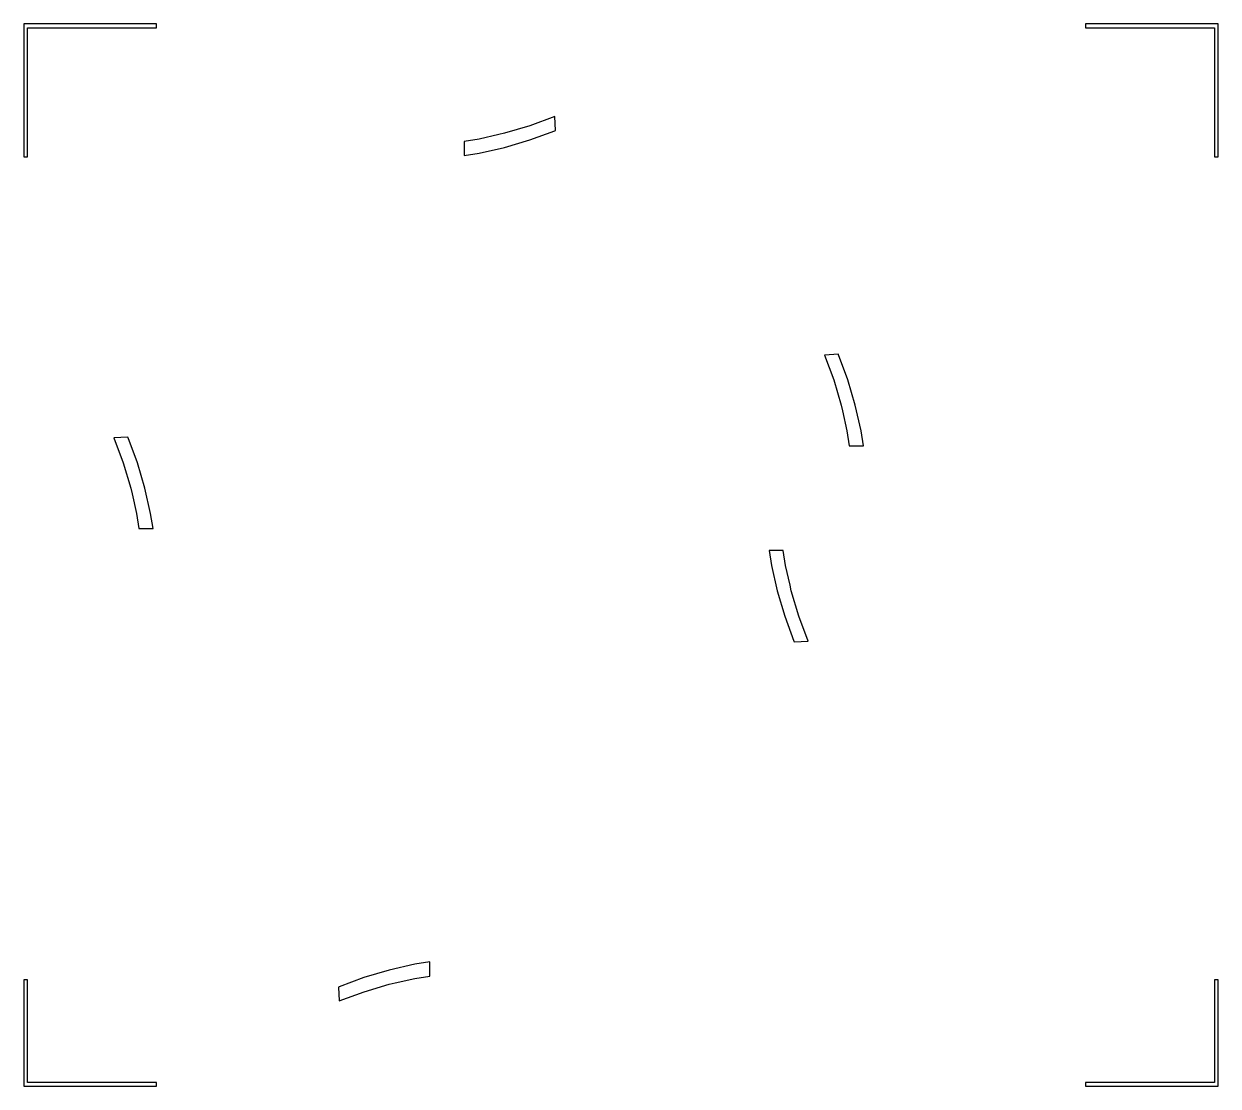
# Model space of a CAD drawing. Extents: x 0 to 6.75, y 0 to 6.
import ezdxf

# ---------------------------------------------------------------- set-up
doc = ezdxf.new("R2010")
doc.units = 0
doc.layers.add('Layer_1', color=7, linetype='CONTINUOUS')

msp = doc.modelspace()

# ---------------------------------------------------------------- linework, layer by layer
at = {"layer": 'Layer_1', "color": 7}
for points in [[(0, 5.999999), (0, 5.249987), (0.021249, 5.249987), (0.021249, 5.97871), (0.750011, 5.97871), (0.750011, 5.999999), (0, 5.999999), (0, 5.999999)], [(0.000002, 6), (0.000002, 5.249987), (0.021251, 5.249987), (0.021251, 5.978711), (0.750013, 5.978711), (0.750013, 6), (0.000002, 6), (0.000002, 6)], [(5.999992, 6), (5.999992, 5.978711), (6.728754, 5.978711), (6.728754, 5.249988), (6.750004, 5.249988), (6.750004, 5.989334), (6.750004, 6), (5.999992, 6), (5.999992, 6)], [(0.000009, 0.599984), (0.000009, 0), (0.75002, 0), (0.75002, 0.02125), (0.021259, 0.02125), (0.021259, 0.599984), (0.000009, 0.599984), (0.000009, 0.599984)], [(6.728754, 0.599984), (6.728754, 0.02125), (5.999992, 0.02125), (5.999992, 0), (6.750004, 0), (6.750004, 0.599984), (6.728754, 0.599984), (6.728754, 0.599984)]]:
    msp.add_lwpolyline(points, close=True, dxfattribs=at)
for points in [[(3.004893, 5.397961), (3.000836, 5.476556), (2.860056, 5.424357), (2.717346, 5.38197), (2.71725, 5.38197), (2.684618, 5.374581), (2.572943, 5.349284), (2.488166, 5.335888), (2.488166, 5.25585), (2.572943, 5.269301), (2.71725, 5.301988), (2.860345, 5.344375), (3.000906, 5.396521), (3.001136, 5.396521), (3.004863, 5.397961), (3.004893, 5.397961)], [(4.603482, 4.133778), (4.524886, 4.129721), (4.577086, 3.988941), (4.619473, 3.846231), (4.619473, 3.846135), (4.626862, 3.813503), (4.652159, 3.701828), (4.665554, 3.617051), (4.745592, 3.617051), (4.732142, 3.701828), (4.699455, 3.846135), (4.657068, 3.98923), (4.604922, 4.129791), (4.604922, 4.130021), (4.603482, 4.133748), (4.603482, 4.133778)], [(0.58791, 3.665689), (0.509315, 3.661632), (0.561514, 3.520852), (0.603901, 3.378142), (0.603901, 3.378046), (0.61129, 3.345414), (0.636588, 3.233738), (0.649983, 3.148962), (0.730021, 3.148962), (0.71657, 3.233738), (0.683883, 3.378046), (0.641496, 3.521141), (0.58935, 3.661702), (0.58935, 3.661932), (0.58791, 3.665659), (0.58791, 3.665689)], [(4.353746, 2.509218), (4.432342, 2.513276), (4.380143, 2.654056), (4.337755, 2.796765), (4.337755, 2.796861), (4.330367, 2.829494), (4.305069, 2.941169), (4.291674, 3.025946), (4.211636, 3.025946), (4.225086, 2.941169), (4.257774, 2.796861), (4.30016, 2.653766), (4.352307, 2.513206), (4.352307, 2.512975), (4.353746, 2.509249), (4.353746, 2.509218)], [(1.777736, 0.559318), (1.781793, 0.480722), (1.922574, 0.532922), (2.065283, 0.575309), (2.065379, 0.575309), (2.098011, 0.582698), (2.209687, 0.607995), (2.294464, 0.62139), (2.294464, 0.701429), (2.209687, 0.687978), (2.065379, 0.655291), (1.922284, 0.612904), (1.781723, 0.560758), (1.781493, 0.560758), (1.777767, 0.559318), (1.777736, 0.559318)]]:
    msp.add_lwpolyline(points, dxfattribs=at)

doc.saveas('drawing.dxf')
